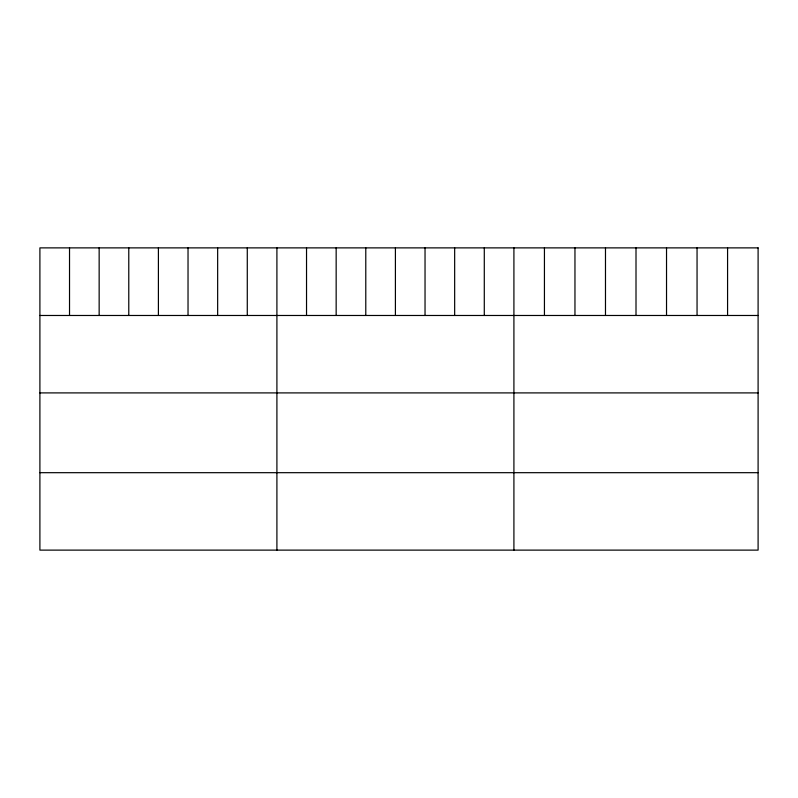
<?xml version="1.0" encoding="UTF-8"?>
<svg xmlns="http://www.w3.org/2000/svg" width="798" height="798" viewBox="0 0 798 798"><rect width="100%" height="100%" fill="white"/><g stroke="black" fill="none" stroke-linecap="round" stroke-linejoin="round"><path stroke-width="1.2" d="M39.9 315.479L758.1 315.479M39.9 392.905L758.1 392.905M39.9 472.685L758.1 472.685M727.577 247.879L727.577 315.479M697.053 247.879L697.053 315.479M666.53 247.879L666.53 315.479M636.006 247.879L636.006 315.479M605.483 247.879L605.483 315.479M574.959 247.879L574.959 315.479M544.435 247.879L544.435 315.479M513.912 247.879L513.912 550.121M484.286 247.879L484.286 315.479M454.661 247.879L454.661 315.479M425.035 247.879L425.035 315.479M395.409 247.879L395.409 315.479M365.783 247.879L365.783 315.479M336.158 247.879L336.158 315.479M306.532 247.879L306.532 315.479M276.906 247.879L276.906 550.121M247.28 247.879L247.28 315.479M217.655 247.879L217.655 315.479M188.029 247.879L188.029 315.479M158.403 247.879L158.403 315.479M128.777 247.879L128.777 315.479M99.152 247.879L99.152 315.479M69.526 247.879L69.526 315.479M758.1 247.879L39.9 247.879L39.9 550.121L758.1 550.121L758.1 247.879"/></g></svg>
